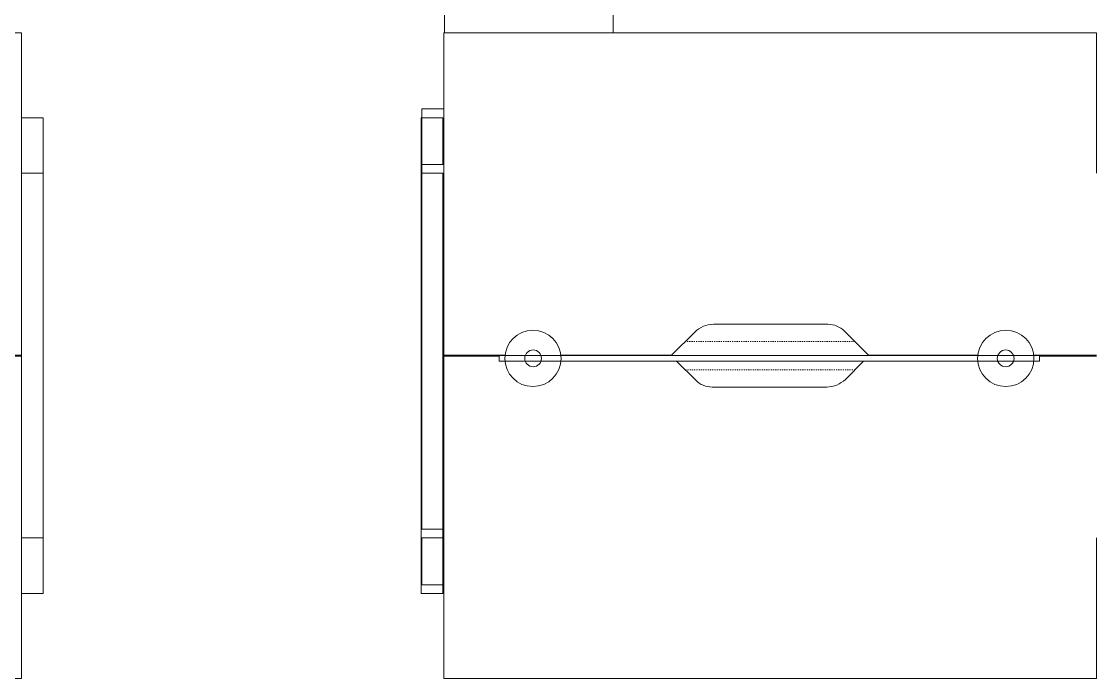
# Model space of a CAD drawing. Header units: inches. Extents: x 920 to 2661, y -647 to 1865.
# Drawn here: x 2436.1 to 2531.6, y 1428.3 to 1486.7 of the extents above; entities that cross this region are included whole.
import ezdxf

# ---------------------------------------------------------------- set-up
doc = ezdxf.new("R2010")
doc.units = ezdxf.units.IN
doc.header["$MEASUREMENT"] = 0
doc.linetypes.add('Steelcase Hidden Lines', pattern=[0.11811, 0.07874, -0.03937])
doc.layers.add('I-FURN', color=30, linetype='Continuous', lineweight=9)

# ---------------------------------------------------------------- blocks, each defined once
blk = doc.blocks.new('Steelcase Turnstone - Bivi - Table - Leg - 2__ D x 42 1_4__ W 28 1_2__ H-V26-FIRST FLOOR CONSTRUCTION')
at = {"layer": 'I-FURN'}
for p, q in [((1.934, 0), (0, 0)), ((0, 0), (0, -4.945)), ((0, -37.32), (0, -42.25)), ((0, -42.25), (1.934, -42.25))]:
    blk.add_line(p, q, dxfattribs=at)
blk = doc.blocks.new('Steelcase Turnstone - Bivi - Arch - Short Arch-4765735-FIRST FLOOR CONSTRUCTION')
at = {"layer": 'I-FURN'}
for p, q in [((1.934, -4.94), (0, -4.94)), ((0, -4.94), (0, -37.315)), ((1.934, -37.315), (1.934, -4.94)), ((0, -37.315), (1.934, -37.315))]:
    blk.add_line(p, q, dxfattribs=at)
blk = doc.blocks.new('Steelcase Turnstone - Bivi - Table - Table Top - 60__ W-4765741-FIRST FLOOR CONSTRUCTION')
at = {"layer": 'I-FURN'}
for p, q in [((0, -12.483), (0, 0)), ((0, 0), (58, 0)), ((58, 0), (58, -13.273)), ((20.695, -28.18), (22.314, -26.561)), ((23.97, -25.875), (34.141, -25.875)), ((35.607, -26.482), (37.305, -28.18)), ((5.062, -28.625), (0, -28.625)), ((58, -28.625), (53.062, -28.625))]:
    blk.add_line(p, q, dxfattribs=at)
for centre, radius, start, end in [((23.97, -28.216), 2.341, 90, 135), ((34.141, -27.948), 2.073, 44.99998, 90)]:
    blk.add_arc(centre, radius, start, end, dxfattribs=at)
blk = doc.blocks.new('Steelcase Turnstone - Bivi - Table - Table Top - 60__ W-V23-FIRST FLOOR CONSTRUCTION')
at = {"layer": 'I-FURN'}
for p, q in [((0, -11.677), (0, 0)), ((0, 0), (58, 0)), ((58, 0), (58, -12.468)), ((20.25, -28.625), (22.314, -26.561)), ((23.97, -25.875), (34.141, -25.875)), ((35.607, -26.482), (37.75, -28.625)), ((5.474, -28.625), (0, -28.625)), ((20.25, -28.625), (10.402, -28.625)), ((47.474, -28.625), (37.75, -28.625)), ((58, -28.625), (52.402, -28.625))]:
    blk.add_line(p, q, dxfattribs=at)
for centre, radius, start, end in [((23.97, -28.216), 2.341, 90, 135), ((34.141, -27.948), 2.073, 44.99998, 90)]:
    blk.add_arc(centre, radius, start, end, dxfattribs=at)
blk = doc.blocks.new('Steelcase Turnstone - Bivi - Table - Leg - 2__ D x 42 1_4__ W 28 1_2__ H-4765733-FIRST FLOOR CONSTRUCTION')
at = {"layer": 'I-FURN'}
for p, q in [((1.934, 0), (0, 0)), ((0, 0), (0, -4.945)), ((1.934, -4.945), (1.934, 0)), ((0, -38.11), (0, -42.25)), ((1.934, -42.25), (1.934, -37.32)), ((0, -42.25), (1.934, -42.25))]:
    blk.add_line(p, q, dxfattribs=at)
blk = doc.blocks.new('Steelcase Turnstone - Bivi - Accessories - High Sit Bracket with Modesty Panel - 48__ W-4765739-FIRST FLOOR CONSTRUCTION')
at = {"layer": 'I-FURN', "linetype": 'Steelcase Hidden Lines'}
for p, q in [((30.518, 4.498), (15.428, 4.498)), ((5.837, 3.218), (5.837, 3.248)), ((6.07, 3.218), (6.07, 3.248)), ((15.449, 1.992), (30.497, 1.992))]:
    blk.add_line(p, q, dxfattribs=at)
blk = doc.blocks.new('Steelcase Turnstone - Bivi - Accessories - Screen - Tackable - Freestanding - 48__ W x 13__ H-4765742-FIRST FLOOR CONSTRUCTION')
at = {"layer": 'I-FURN'}
for p, q in [((41.083, -8.94), (-6.917, -8.94)), ((-6.917, -8.94), (-6.917, -9.43)), ((-6.917, -9.43), (41.083, -9.43)), ((41.083, -9.43), (41.083, -8.94))]:
    blk.add_line(p, q, dxfattribs=at)
for centre, radius in [((-3.923, -9.185), 2.503), ((38.089, -9.185), 2.503), ((-3.91, -9.185), 0.744), ((38.076, -9.185), 0.744)]:
    blk.add_circle(centre, radius, dxfattribs=at)
blk = doc.blocks.new('Steelcase Turnstone - Bivi - Table - Leg - 2__ D x 42 1_4__ W 28 1_2__ H-V24-FIRST FLOOR CONSTRUCTION')
at = {"layer": 'I-FURN'}
for p, q in [((1.934, 0), (0, 0)), ((1.934, -4.155), (1.934, 0)), ((1.934, -42.25), (1.934, -37.32)), ((0, -42.25), (1.934, -42.25))]:
    blk.add_line(p, q, dxfattribs=at)
blk = doc.blocks.new('HON - Contain - Mobile Pedestal M Fronts BF - 18_ D-V28-FIRST FLOOR CONSTRUCTION')
at = {"layer": 'I-FURN'}
for p, q in [((-7.5, 8.019), (-7.5, -8.149)), ((7.5, -8.149), (7.5, 8.023)), ((-7.437, -8.149), (-7.5, -8.149)), ((-7.455, -8.211), (-7.455, -8.976)), ((-7.455, -8.211), (-7.455, -8.976)), ((-7.455, -8.211), (-7.455, -8.211)), ((-7.453, -8.211), (-7.447, -8.211)), ((-7.449, -8.211), (-7.449, -8.976)), ((-7.449, -8.211), (-7.449, -8.976)), ((-7.444, -8.211), (-7.449, -8.211)), ((-7.449, -8.211), (-7.394, -8.211)), ((-7.449, -8.976), (-7.449, -8.211)), ((-7.449, -8.211), (-7.449, -8.976)), ((7.437, -8.149), (-7.437, -8.149)), ((-7.394, -8.211), (7.4, -8.211)), ((7.4, -8.211), (7.455, -8.211)), ((7.5, -8.149), (7.437, -8.149)), ((7.455, -8.211), (7.453, -8.211)), ((7.455, -8.976), (7.455, -8.211)), ((7.455, -8.211), (7.455, -8.976)), ((7.455, -8.976), (7.455, -8.211)), ((7.455, -8.976), (7.455, -8.211)), ((7.455, -8.211), (7.455, -8.211)), ((-7.455, -8.976), (-7.455, -8.976)), ((-7.447, -8.976), (-7.453, -8.976)), ((-7.394, -8.976), (-7.449, -8.976)), ((-7.449, -8.976), (-7.444, -8.976)), ((7.4, -8.976), (-7.394, -8.976)), ((-3.347, -8.979), (-3.343, -8.976)), ((-3.347, -8.979), (-3.292, -9.014)), ((-3.317, -8.976), (-3.343, -8.976)), ((-2.296, -8.976), (-1.783, -9.31)), ((1.415, -9.534), (0.579, -9.8)), ((2.296, -8.976), (1.783, -9.31)), ((5.642, -8.976), (5.642, -9.023)), ((5.642, -9.023), (5.763, -9.023)), ((6.468, -9.023), (5.642, -9.023)), ((6.347, -9.023), (6.468, -9.023)), ((6.468, -9.023), (6.468, -8.976)), ((7.455, -8.976), (7.4, -8.976)), ((7.453, -8.976), (7.455, -8.976)), ((7.455, -8.976), (7.455, -8.976)), ((-1.358, -9.552), (-0.558, -9.807))]:
    blk.add_line(p, q, dxfattribs=at)
at = {"layer": 'I-FURN', "flags": 128}
for points in [[(-3.347, -8.979), (-2.415, -9.572), (-1.371, -9.939), (-0.225, -10.088), (0, -10.095)], [(-2.462, -9.543), (-2.415, -9.572), (-2.331, -9.602)], [(-2.296, -8.976), (-1.459, -9.52), (-0.526, -9.817), (0, -9.855)], [(2.296, -8.976), (1.459, -9.52), (0.526, -9.817), (0, -9.855)], [(0, -10.095), (1.362, -9.941), (2.455, -9.553), (3.347, -8.979)], [(2.33, -9.597), (2.455, -9.553), (3.347, -8.979)], [(-1.421, -9.921), (-1.371, -9.939), (-1.183, -9.963)], [(-0.384, -10.067), (-0.225, -10.088), (0, -10.095)], [(1.281, -9.95), (1.362, -9.941), (1.446, -9.911)]]:
    blk.add_lwpolyline(points, dxfattribs=at)
at = {"layer": 'I-FURN'}
for points, knots in [([(3.317, -8.976), (3.318, -8.976), (3.324, -8.976), (3.332, -8.976), (3.339, -8.976), (3.345, -8.976), (3.345, -8.976), (3.343, -8.976)], [0.8888889, 0.8888889, 0.8888889, 0.8888889, 0.8958333, 0.9166667, 0.9375, 0.9583333, 1, 1, 1, 1]), ([(0, -9.9), (0, -9.897), (0, -9.89), (0, -9.883), (0, -9.878), (0, -9.877)], [0, 0, 0, 0, 0.363636, 0.727273, 1, 1, 1, 1]), ([(0, -9.897), (0, -9.895), (0, -9.89), (0, -9.883), (0, -9.88), (0, -9.878)], [0.0909091, 0.0909091, 0.0909091, 0.0909091, 0.3636364, 0.7272727, 0.9090909, 0.9090909, 0.9090909, 0.9090909]), ([(0, -9.975), (0, -9.962), (0, -9.941), (0, -9.92), (0, -9.908), (0, -9.902), (0, -9.9)], [0, 0, 0, 0, 0.5, 0.75, 0.875, 1, 1, 1, 1]), ([(0, -10.094), (0, -10.094), (0, -10.087), (0, -10.054), (0, -10.005), (0, -9.975)], [0.3333333, 0.3333333, 0.3333333, 0.3333333, 0.4444444, 0.6666667, 1, 1, 1, 1])]:
    blk.add_open_spline(points, degree=3, knots=knots, dxfattribs=at)
for points in [[(3.344, -8.976), (3.345, -8.976), (3.345, -8.976), (3.343, -8.976)], [(0, -9.877), (0, -9.871), (0, -9.862), (0, -9.857), (0, -9.856)], [(0, -9.876), (0, -9.882), (0, -9.888), (0, -9.895)], [(0, -9.876), (0, -9.882), (0, -9.888), (0, -9.895)]]:
    blk.add_open_spline(points, degree=3, dxfattribs=at)

msp = doc.modelspace()

# ---------------------------------------------------------------- block references
at = {"layer": 'I-FURN'}
for name, p, rotation in [('HON - Contain - Mobile Pedestal M Fronts BF - 18_ D-V28-FIRST FLOOR CONSTRUCTION', (2481.214, 1493.659), 179.9825073447625), ('Steelcase Turnstone - Bivi - Table - Leg - 2__ D x 42 1_4__ W 28 1_2__ H-V24-FIRST FLOOR CONSTRUCTION', (2473.646, 1436.641), 180), ('Steelcase Turnstone - Bivi - Table - Leg - 2__ D x 42 1_4__ W 28 1_2__ H-V26-FIRST FLOOR CONSTRUCTION', (2438.069, 1435.851), 180), ('Steelcase Turnstone - Bivi - Table - Leg - 2__ D x 42 1_4__ W 28 1_2__ H-4765733-FIRST FLOOR CONSTRUCTION', (2473.58, 1435.851), 180), ('Steelcase Turnstone - Bivi - Arch - Short Arch-4765735-FIRST FLOOR CONSTRUCTION', (2473.646, 1436.646), 180), ('Steelcase Turnstone - Bivi - Arch - Short Arch-4765735-FIRST FLOOR CONSTRUCTION', (2438.069, 1435.856), 180), ('Steelcase Turnstone - Bivi - Arch - Short Arch-4765735-FIRST FLOOR CONSTRUCTION', (2473.58, 1435.856), 180), ('Steelcase Turnstone - Bivi - Accessories - Screen - Tackable - Freestanding - 48__ W x 13__ H-4765742-FIRST FLOOR CONSTRUCTION', (2519.666, 1447.553), 180), ('Steelcase Turnstone - Bivi - Accessories - High Sit Bracket with Modesty Panel - 48__ W-4765739-FIRST FLOOR CONSTRUCTION', (2525.619, 1460.231), 180), ('Steelcase Turnstone - Bivi - Table - Table Top - 60__ W-4765741-FIRST FLOOR CONSTRUCTION', (2436.135, 1428.313), 180), ('Steelcase Turnstone - Bivi - Table - Table Top - 60__ W-4765741-FIRST FLOOR CONSTRUCTION', (2531.646, 1428.313), 180)]:
    msp.add_blockref(name, p, dxfattribs=dict(at, rotation=rotation))
for p in [(2378.135, 1485.638), (2473.646, 1485.638)]:
    msp.add_blockref('Steelcase Turnstone - Bivi - Table - Table Top - 60__ W-V23-FIRST FLOOR CONSTRUCTION', p, dxfattribs=at)

doc.saveas('drawing.dxf')
